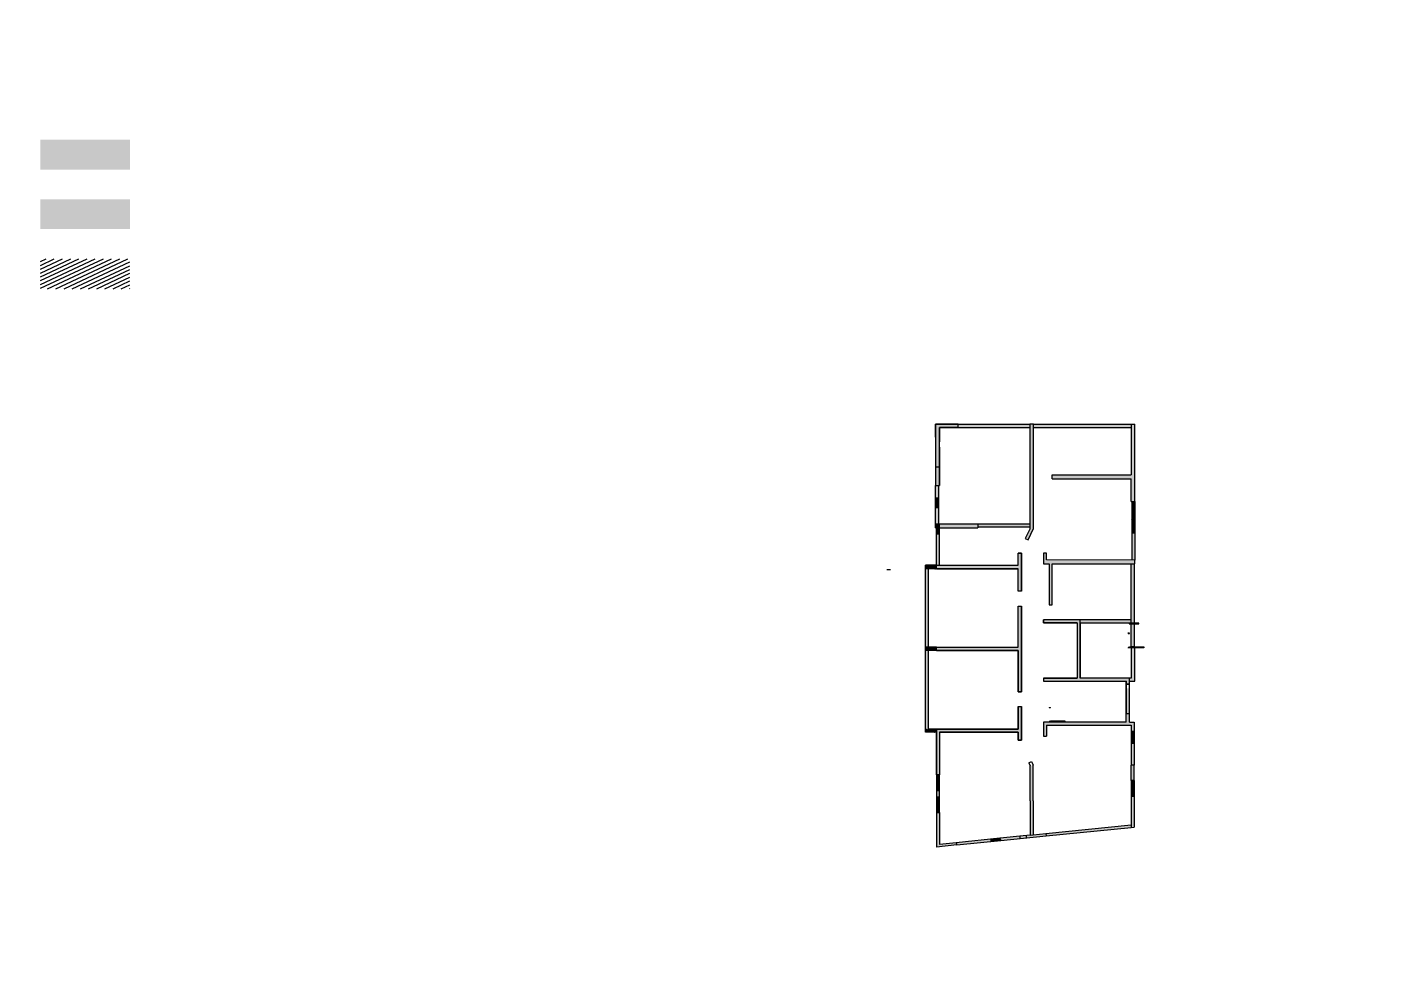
# Paper-space layout 'Piso_1' of a CAD drawing. Header units: millimetres. Extents: x 24 to 367, y 44 to 280.
# The model-space entities are those that its viewports show. They can reach past a viewport. Long polylines and large blocks are cut down to what shows.
import ezdxf
from ezdxf.enums import TextEntityAlignment as Align

# ---------------------------------------------------------------- set-up
doc = ezdxf.new("R2010")
doc.units = ezdxf.units.MM
for name, color, linetype in [('GRIS', 9, 'Continuous'), ('MUROS_EST', 5, 'Continuous'), ('PUERTAS', 1, 'Continuous'), ('VIGAS_1', 2, 'Continuous')]:
    doc.layers.add(name, color=color, linetype=linetype)
doc.layers.get('0').off()
doc.layers.get('GRIS').off()
doc.styles.add('ROMAND', font='romand', dxfattribs={"height": 31.5})
pattern_1 = [(0, (0, 0), (0, 6.985), [5.08, -1.905]), (90, (0, 0), (-6.985, 4e-16), [5.08, -1.905])]

# ---------------------------------------------------------------- blocks, each defined once
blk = doc.blocks.new('P_65')
at = {"color": 9}
blk.add_arc((-0.013, 0.059), 0.622, 93.9051, 179.909, dxfattribs=at)
at = {"layer": 'PUERTAS'}
blk.add_lwpolyline([(-0.015, 0.06), (-0.055, 0.06), (-0.055, 0.68), (-0.015, 0.68)], close=True, dxfattribs=at)
for points in [[(-0.65, 0), (-0.625, 0), (-0.625, 0.02), (-0.635, 0.02), (-0.635, 0.06), (-0.65, 0.06)], [(0, 0.06), (-0.015, 0.06), (-0.015, 0.02), (-0.025, 0.02), (-0.025, 0), (0, 0)]]:
    blk.add_lwpolyline(points, dxfattribs=at)
blk = doc.blocks.new('P_75')
at = {"color": 9}
blk.add_arc((-0.013, 0.059), 0.722, 93.336, 179.9333, dxfattribs=at)
at = {"layer": 'PUERTAS'}
blk.add_lwpolyline([(-0.015, 0.06), (-0.055, 0.06), (-0.055, 0.78), (-0.015, 0.78)], close=True, dxfattribs=at)
for points in [[(-0.75, 0), (-0.725, 0), (-0.725, 0.02), (-0.735, 0.02), (-0.735, 0.06), (-0.75, 0.06)], [(0, 0.06), (-0.015, 0.06), (-0.015, 0.02), (-0.025, 0.02), (-0.025, 0), (0, 0)]]:
    blk.add_lwpolyline(points, dxfattribs=at)
blk = doc.blocks.new('EJE-1')
at = {"color": 3, "linetype": 'Continuous'}
blk.add_circle((0, 0), 35, dxfattribs=at)
at = {"color": 5, "linetype": 'Continuous', "style": 'ROMAND'}
blk.add_attdef('0', text='', height=25, dxfattribs=at).set_placement((0.2, 0), align=Align.MIDDLE)

msp = doc.modelspace()

# ---------------------------------------------------------------- hatches: boundary and pattern name
at = {"layer": 'MUROS_EST', "transparency": 33554687}
h = msp.add_hatch(color=256, dxfattribs=at)
h.dxf.hatch_style = 1
h.paths.add_polyline_path([(-11.911, 60.363), (-13.411, 60.363), (-13.411, 59.863), (-11.911, 59.863)])
h = msp.add_hatch(dxfattribs=at)
h.set_pattern_fill('_USER', color=5, scale=0.058, angle=25, pattern_type=0)
h.set_pattern_definition([(25, (0, 0), (-0.02451186, 0.05256585), [])])
h.paths.add_polyline_path([(-11.911, 58.363), (-13.411, 58.363), (-13.411, 57.863), (-11.911, 57.863)])
h = msp.add_hatch(dxfattribs=at)
h.set_pattern_fill('ANGLE', color=256)
h.set_pattern_definition(pattern_1)
h.paths.add_polyline_path([(84.28, 36.733), (84.155, 36.733), (84.155, 35.667), (84.28, 35.667)])
h.paths.add_polyline_path([(84.155, 36.733), (84.03, 36.733), (84.03, 35.667), (84.155, 35.667)])
h.paths.add_polyline_path([(78.205, 37.547), (78.055, 37.547), (78.055, 36.833), (78.055, 36.733), (78.205, 36.733)])
h.paths.add_polyline_path([(79.487, 37.647), (78.205, 37.647), (78.205, 37.547), (79.487, 37.547)])
h.paths.add_polyline_path([(78.205, 37.647), (78.055, 37.647), (78.055, 37.547), (78.205, 37.547)])
h.paths.add_polyline_path([(83.405, 28.577), (78.205, 28.577), (78.205, 28.452), (83.305, 28.452), (83.305, 27.205), (83.316, 27.202), (83.305, 27.2), (83.305, 27.047), (83.405, 27.047)])
h.paths.add_polyline_path([(83.505, 28.577), (83.405, 28.577), (83.405, 27.047), (83.505, 27.047)])
h.paths.add_polyline_path([(83.505, 29.447), (83.405, 29.447), (83.405, 28.897), (83.505, 28.897)])
h.paths.add_polyline_path([(83.405, 29.447), (83.305, 29.447), (83.305, 28.897), (83.405, 28.897)])
h.paths.add_polyline_path([(83.505, 28.897), (83.405, 28.897), (83.405, 28.577), (83.505, 28.577)])
h.paths.add_polyline_path([(83.405, 28.897), (83.305, 28.897), (83.305, 28.702), (78.205, 28.702), (78.205, 28.577), (83.405, 28.577)])
h.paths.add_polyline_path([(83.505, 26.097), (83.405, 26.097), (83.405, 25.127), (83.505, 25.127)])
h.paths.add_polyline_path([(83.405, 26.097), (83.305, 26.097), (83.305, 25.952), (83.305, 25.127), (83.405, 25.127)])
h.paths.add_polyline_path([(83.405, 25.127), (83.305, 25.127), (83.305, 24.73), (83.316, 24.727), (83.305, 24.725), (83.305, 23.477), (78.205, 23.477), (78.205, 23.377), (83.405, 23.377)])
h.paths.add_polyline_path([(83.505, 25.127), (83.405, 25.127), (83.405, 23.377), (83.505, 23.377)])
h.paths.add_polyline_path([(83.405, 23.377), (78.205, 23.377), (78.205, 23.277), (83.305, 23.277), (83.305, 22.117), (83.405, 22.117)])
h = msp.add_hatch(dxfattribs=at)
h.set_pattern_fill('ANGLE', color=256)
h.set_pattern_definition(pattern_1)
h.paths.add_polyline_path([(84.155, 36.733), (84.03, 36.733), (84.03, 35.667), (84.155, 35.667)])
h.paths.add_polyline_path([(84.28, 36.733), (84.155, 36.733), (84.155, 35.667), (84.28, 35.667)])
h.paths.add_polyline_path([(78.205, 37.647), (78.055, 37.647), (78.055, 37.547), (78.205, 37.547)])
h.paths.add_polyline_path([(79.487, 37.647), (78.205, 37.647), (78.205, 37.547), (79.487, 37.547)])
h.paths.add_polyline_path([(78.205, 37.547), (78.055, 37.547), (78.055, 36.833), (78.055, 36.733), (78.205, 36.733)])
h.paths.add_polyline_path([(90.713, 34.307), (90.563, 34.307), (90.563, 32.737), (90.713, 32.737)])
h = msp.add_hatch(dxfattribs=at)
h.set_pattern_fill('ANGLE', color=5)
h.set_pattern_definition(pattern_1)
h.paths.add_polyline_path([(79.487, 37.647), (78.055, 37.647), (78.055, 33.747), (78.305, 33.747), (78.305, 37.447), (79.487, 37.447)])
h = msp.add_hatch(dxfattribs=at)
h.set_pattern_fill('ANGLE', color=5)
h.set_pattern_definition(pattern_1)
h.paths.add_polyline_path([(78.305, 37.447), (79.487, 37.447), (79.487, 37.647), (78.055, 37.647), (78.055, 33.747), (78.305, 33.747)])
h = msp.add_hatch(dxfattribs=at)
h.set_pattern_fill('ANGLE', color=5)
h.set_pattern_definition(pattern_1)
h.paths.add_polyline_path([(79.487, 37.647), (78.055, 37.647), (78.055, 33.747), (78.305, 33.747), (78.305, 37.447), (79.487, 37.447)])
h = msp.add_hatch(color=5, dxfattribs=at)
h.dxf.hatch_style = 1
h.paths.add_polyline_path([(79.487, 37.647), (78.055, 37.647), (78.055, 33.747), (78.305, 33.747), (78.305, 37.447), (79.487, 37.447)])
h = msp.add_hatch(color=5, dxfattribs=at)
h.dxf.hatch_style = 1
h.paths.add_polyline_path([(83.505, 19.707), (83.305, 19.707), (83.305, 18.277), (78.105, 18.277), (78.105, 18.077), (78.405, 18.077), (83.305, 18.077), (83.305, 17.577), (83.505, 17.577)])
h.paths.add_polyline_path([(83.505, 26.097), (83.305, 26.097), (83.305, 23.477), (78.105, 23.477), (78.105, 23.277), (83.305, 23.277), (83.305, 20.657), (83.505, 20.657)])
h.paths.add_polyline_path([(78.305, 18.077), (78.105, 18.077), (78.105, 15.377), (78.305, 15.377)])
h.paths.add_polyline_path([(78.305, 12.977), (78.105, 12.977), (78.105, 10.79), (79.404, 10.922), (79.366, 11.069), (78.305, 10.961)])
h.paths.add_polyline_path([(90.663, 14.016), (90.463, 14.016), (90.463, 12.195), (90.463, 12.043), (90.663, 12.064)])
h.paths.add_polyline_path([(90.363, 21.527), (89.944, 21.527, -0.071068), (89.874, 21.517), (89.874, 21.498), (90.104, 21.498), (90.104, 21.448), (89.644, 21.448), (89.644, 21.498), (89.874, 21.498), (89.874, 21.517, -0.071068), (89.804, 21.527), (87.24, 21.527), (87.24, 25.227), (84.905, 25.227), (84.905, 25.027), (87.04, 25.027), (87.04, 21.527), (84.905, 21.527), (84.905, 21.327), (90.163, 21.327), (90.163, 21.142), (90.363, 21.142), (90.363, 21.327)])
h.paths.add_polyline_path([(90.006, 21.425), (90.006, 21.4), (89.742, 21.4), (89.742, 21.425)], flags=16)
h.paths.add_polyline_path([(83.505, 29.447), (83.305, 29.447), (83.305, 28.702), (78.105, 28.702), (78.105, 28.452), (83.305, 28.452), (83.305, 27.205), (83.316, 27.202), (83.305, 27.2), (83.305, 27.047), (83.505, 27.047)])
h.paths.add_polyline_path([(90.713, 37.647), (90.463, 37.647), (90.463, 34.432), (85.463, 34.432), (85.463, 34.182), (90.463, 34.182), (90.463, 32.737), (90.713, 32.737)])
h = msp.add_hatch(dxfattribs=at)
h.set_pattern_fill('ANGLE', color=5)
h.set_pattern_definition(pattern_1)
h.paths.add_polyline_path([(90.713, 37.647), (90.463, 37.647), (90.463, 34.432), (85.463, 34.432), (85.463, 34.182), (90.463, 34.182), (90.463, 32.737), (90.713, 32.737)])
h = msp.add_hatch(color=5, dxfattribs=at)
h.dxf.hatch_style = 1
h.paths.add_polyline_path([(84.255, 15.753), (84.155, 15.965), (84.155, 14.989), (84.255, 14.989)])
h.paths.add_polyline_path([(84.255, 15.987), (84.245, 16.008), (84.155, 15.965), (84.255, 15.753)])
h.paths.add_polyline_path([(84.155, 15.965), (84.044, 15.965), (84.055, 15.942), (84.055, 14.989), (84.155, 14.989)])
h.paths.add_polyline_path([(78.305, 36.533), (78.305, 36.733), (78.205, 36.733), (78.205, 35.667), (78.305, 35.667), (78.305, 36.182)])
h.paths.add_polyline_path([(84.337, 14.994), (84.623, 14.994), (84.623, 15.196), (84.337, 15.196)], flags=9)
h = msp.add_hatch(dxfattribs=at)
h.set_pattern_fill('ANGLE', color=256)
h.set_pattern_definition(pattern_1)
h.paths.add_polyline_path([(145.72, 24.68), (145.52, 24.68), (145.52, 23.89), (145.72, 23.89)])
h.paths.add_polyline_path([(139.111, 22.681), (139.021, 22.639), (139.101, 22.468), (139.212, 22.468)])
h.paths.add_polyline_path([(139.212, 22.702), (139.202, 22.724), (139.111, 22.681), (139.212, 22.468)])
h.paths.add_polyline_path([(139.212, 22.702), (139.212, 22.468), (139.312, 22.256), (139.312, 22.49)])
h.paths.add_polyline_path([(90.713, 34.307), (90.563, 34.307), (90.563, 32.737), (90.713, 32.737)])
h = msp.add_hatch(color=2, dxfattribs=at)
h.dxf.hatch_style = 1
h.paths.add_polyline_path([(78.255, 33.747), (78.055, 33.747), (78.055, 32.979), (78.255, 32.979)])
h.paths.add_polyline_path([(78.255, 32.359), (78.055, 32.359), (78.055, 31.322), (78.255, 31.322)])
h = msp.add_hatch(color=5, dxfattribs=at)
h.dxf.hatch_style = 1
h.paths.add_polyline_path([(80.726, 31.322), (78.305, 31.322), (78.305, 31.072), (80.726, 31.072)])
h = msp.add_hatch(color=2, dxfattribs=at)
h.dxf.hatch_style = 1
h.paths.add_polyline_path([(84.03, 31.322), (80.726, 31.322), (80.726, 31.122), (84.03, 31.122)])
h = msp.add_hatch(dxfattribs=at)
h.set_pattern_fill('ANGLE', color=256)
h.set_pattern_definition(pattern_1)
h.paths.add_polyline_path([(83.505, 25.127), (83.405, 25.127), (83.405, 23.377), (83.505, 23.377)])
h.paths.add_polyline_path([(83.505, 26.097), (83.405, 26.097), (83.405, 25.127), (83.505, 25.127)])
h.paths.add_polyline_path([(83.405, 26.097), (83.305, 26.097), (83.305, 25.127), (83.405, 25.127)])
h.paths.add_polyline_path([(83.405, 23.377), (78.205, 23.377), (78.205, 23.277), (83.305, 23.277), (83.305, 22.117), (83.405, 22.117)])
h.paths.add_polyline_path([(83.405, 25.127), (83.305, 25.127), (83.305, 24.73), (83.316, 24.727), (83.305, 24.725), (83.305, 23.477), (78.305, 23.477), (78.205, 23.477), (78.205, 23.377), (83.405, 23.377)])
h.paths.add_polyline_path([(78.205, 23.377), (78.105, 23.377), (78.105, 23.277), (78.205, 23.277)])
h.paths.add_polyline_path([(78.205, 23.477), (78.105, 23.477), (78.105, 23.377), (78.205, 23.377)])
h.paths.add_polyline_path([(83.405, 28.577), (78.205, 28.577), (78.205, 28.452), (83.305, 28.452), (83.305, 27.205), (83.316, 27.202), (83.305, 27.2), (83.305, 27.047), (83.405, 27.047)])
h.paths.add_polyline_path([(83.405, 28.897), (83.305, 28.897), (83.305, 28.702), (78.205, 28.702), (78.205, 28.577), (83.405, 28.577)])
h.paths.add_polyline_path([(83.505, 28.897), (83.405, 28.897), (83.405, 28.577), (83.505, 28.577)])
h.paths.add_polyline_path([(83.405, 29.447), (83.305, 29.447), (83.305, 28.897), (83.405, 28.897)])
h.paths.add_polyline_path([(83.505, 29.447), (83.405, 29.447), (83.405, 28.897), (83.505, 28.897)])
h.paths.add_polyline_path([(83.505, 28.577), (83.405, 28.577), (83.405, 27.047), (83.505, 27.047)])
h.paths.add_polyline_path([(78.205, 28.702), (78.105, 28.702), (78.105, 28.577), (78.205, 28.577)])
h.paths.add_polyline_path([(78.205, 28.577), (78.105, 28.577), (78.105, 28.452), (78.205, 28.452)])
h = msp.add_hatch(dxfattribs=at)
h.set_pattern_fill('ANGLE', color=5)
h.set_pattern_definition(pattern_1)
h.paths.add_polyline_path([(83.505, 29.447), (83.305, 29.447), (83.305, 28.702), (78.105, 28.702), (78.105, 28.452), (83.305, 28.452), (83.305, 27.047), (83.505, 27.047)])
h = msp.add_hatch(color=5, dxfattribs=at)
h.dxf.hatch_style = 1
h.paths.add_polyline_path([(90.713, 29.016), (85.105, 29.022), (85.105, 29.45), (84.905, 29.447), (84.905, 28.772), (85.263, 28.772), (85.263, 26.18), (85.463, 26.18), (85.463, 28.772), (90.679, 28.772), (90.713, 28.772)])
h = msp.add_hatch(dxfattribs=at)
h.set_pattern_fill('ANGLE', color=5)
h.set_pattern_definition(pattern_1)
h.paths.add_polyline_path([(83.505, 26.097), (83.305, 26.097), (83.305, 23.477), (78.105, 23.477), (78.105, 23.277), (83.305, 23.277), (83.305, 20.657), (83.505, 20.657)])
h = msp.add_hatch(color=5, dxfattribs=at)
h.dxf.hatch_style = 1
h.paths.add_polyline_path([(90.479, 25.227), (87.24, 25.227), (87.24, 25.027), (90.479, 25.027)])
h.paths.add_polyline_path([(90.363, 21.527), (87.24, 21.527), (87.24, 25.227), (84.905, 25.227), (84.905, 25.027), (87.04, 25.027), (87.04, 21.527), (84.905, 21.527), (84.905, 21.327), (90.163, 21.327), (90.163, 21.142), (90.363, 21.142), (90.363, 21.327)])
h = msp.add_hatch(color=5, dxfattribs=at)
h.dxf.hatch_style = 1
h.paths.add_polyline_path([(78.305, 18.077), (83.305, 18.077), (83.305, 17.577), (83.405, 17.577), (83.405, 18.177), (78.205, 18.177), (78.205, 15.377), (78.305, 15.377)])
h.paths.add_polyline_path([(83.505, 18.177), (83.405, 18.177), (83.405, 17.577), (83.505, 17.577)])
h.paths.add_polyline_path([(84.255, 13.723), (84.255, 14.989), (84.155, 14.989), (84.155, 11.555), (84.255, 11.565)])
h.paths.add_polyline_path([(84.155, 14.989), (84.055, 14.989), (84.055, 13.723), (84.056, 11.545), (84.155, 11.555)])
h = msp.add_hatch(color=5, dxfattribs=at)
h.dxf.hatch_style = 1
h.paths.add_polyline_path([(90.563, 18.177), (90.463, 18.177), (90.463, 17.386), (90.563, 17.386)])
h.paths.add_polyline_path([(90.663, 18.177), (90.563, 18.177), (90.563, 17.386), (90.663, 17.386)])
h = msp.add_hatch(dxfattribs=at)
h.set_pattern_fill('ANGLE', color=2)
h.set_pattern_definition(pattern_1)
h.paths.add_polyline_path([(90.663, 15.986), (90.663, 17.386), (90.463, 17.386), (90.463, 15.986), (90.463, 15.016), (90.463, 14.016), (90.663, 14.016), (90.663, 15.016)])
h = msp.add_hatch(color=5, dxfattribs=at)
h.dxf.hatch_style = 1
h.paths.add_polyline_path([(79.196, 10.9), (78.205, 10.9), (78.215, 10.801)])
h.paths.add_polyline_path([(79.389, 11.021), (78.205, 10.9), (79.196, 10.9), (79.399, 10.921)])
h.paths.add_polyline_path([(84.155, 11.504), (83.405, 11.428), (83.405, 11.327), (84.155, 11.403)])
h.paths.add_polyline_path([(84.155, 11.555), (84.056, 11.545), (83.405, 11.479), (83.405, 11.428), (84.155, 11.504)])
h.paths.add_polyline_path([(85.005, 11.59), (85.005, 11.641), (84.255, 11.565), (84.155, 11.555), (84.155, 11.504)])
h.paths.add_polyline_path([(85.005, 11.49), (85.005, 11.59), (84.155, 11.504), (84.165, 11.404)])
h.paths.add_polyline_path([(90.563, 14.016), (90.463, 14.016), (90.463, 12.324), (90.463, 12.295), (90.463, 12.144), (90.563, 12.154)])
h.paths.add_polyline_path([(72.91, 7.658), (74.43, 7.707), (74.421, 8.01), (72.9, 7.962)], flags=9)
h.paths.add_polyline_path([(80.802, 8.257), (81.523, 8.253), (81.527, 9.339), (80.807, 9.342)], flags=9)
h.paths.add_polyline_path([(78.764, 10.399), (81.049, 10.642), (81.029, 10.828), (78.744, 10.584)], flags=9)
h.paths.add_polyline_path([(72.91, 10.385), (75.29, 10.46), (75.28, 10.764), (72.9, 10.689)], flags=9)
h = msp.add_hatch(dxfattribs=at)
h.set_pattern_fill('ANGLE', color=5)
h.set_pattern_definition(pattern_1)
h.paths.add_polyline_path([(90.663, 14.016), (90.463, 14.016), (90.463, 12.195), (90.463, 12.043), (90.663, 12.064)])
h = msp.add_hatch(dxfattribs=at)
h.set_pattern_fill('ANGLE', color=256)
h.set_pattern_definition(pattern_1)
h.paths.add_polyline_path([(78.305, 12.977), (78.105, 12.977), (78.105, 10.79), (79.404, 10.922), (79.366, 11.069), (78.305, 10.961)])
h = msp.add_hatch(color=2, dxfattribs=at)
h.dxf.hatch_style = 1
h.paths.add_polyline_path([(90.463, 12.043), (90.463, 12.195), (86.54, 11.797), (86.54, 11.645)])
h.paths.add_polyline_path([(86.54, 11.645), (86.54, 11.797), (85.045, 11.645), (85.084, 11.498)])
h = msp.add_hatch(color=2, dxfattribs=at)
h.dxf.hatch_style = 1
h.paths.add_polyline_path([(83.407, 11.328), (83.407, 11.479), (82.124, 11.349), (82.203, 11.205)])
at = {"layer": 'PUERTAS', "transparency": 33554687}
h = msp.add_hatch(dxfattribs=at)
h.set_pattern_fill('ANGLE', color=256)
h.set_pattern_definition([(0, (-3.106, -6.503), (0, 6.985), [5.08, -1.905]), (90, (-3.106, -6.503), (-6.985, 4e-16), [5.08, -1.905])])
h.paths.add_polyline_path([(75.199, 29.679), (75.199, 30.03), (75.199, 30.33), (75.199, 30.944), (76.381, 30.944), (76.381, 31.144), (74.949, 31.144), (74.949, 30.33), (74.949, 29.679), (74.949, 27.244), (75.199, 27.244)])
edge = h.paths.add_edge_path()
edge.add_line((137.414, 26.18), (137.414, 28.772))
edge.add_line((137.414, 26.18), (137.214, 26.18))
edge.add_line((137.214, 26.18), (137.214, 28.772))
edge.add_line((137.414, 26.247), (137.414, 28.14))
edge.add_line((136.856, 28.772), (137.214, 28.772))
edge.add_line((137.056, 29.022), (137.056, 30.046))
edge.add_line((137.414, 28.772), (142.664, 28.772))
edge.add_line((137.056, 29.022), (142.414, 29.022))
edge.add_line((136.856, 28.772), (136.856, 30.046))
edge.add_line((136.856, 30.046), (137.056, 30.046))
edge.add_line((142.664, 28.772), (142.664, 30.087))
edge.add_line((142.414, 29.022), (142.414, 30.087))
h = msp.add_hatch(dxfattribs=at)
h.set_pattern_fill('ANSI31', color=2, scale=0.012)
h.paths.add_polyline_path([(78.105, 28.702), (77.605, 28.702), (77.605, 28.452), (78.105, 28.452)])
h.paths.add_polyline_path([(77.605, 28.702), (77.405, 28.702), (77.405, 28.452), (77.605, 28.452)])
h.paths.add_polyline_path([(78.105, 23.477), (77.605, 23.477), (77.605, 23.277), (78.105, 23.277)])
h.paths.add_polyline_path([(77.605, 23.477), (77.405, 23.477), (77.405, 23.277), (77.605, 23.277)])
h.paths.add_polyline_path([(78.105, 18.277), (77.605, 18.277), (77.605, 18.077), (78.105, 18.077)])
h.paths.add_polyline_path([(77.605, 18.277), (77.405, 18.277), (77.405, 18.077), (77.605, 18.077)])
h = msp.add_hatch(color=2, dxfattribs=at)
h.dxf.hatch_style = 1
h.paths.add_polyline_path([(77.605, 28.452), (77.405, 28.452), (77.405, 23.477), (77.605, 23.477)])
h = msp.add_hatch(color=2, dxfattribs=at)
h.dxf.hatch_style = 1
h.paths.add_polyline_path([(77.605, 19.274), (77.405, 19.274), (77.405, 18.277), (77.605, 18.277)])
h.paths.add_polyline_path([(77.605, 23.277), (77.405, 23.277), (77.405, 19.274), (77.605, 19.274)])
at = {"layer": 'VIGAS_1', "transparency": 33554687}
h = msp.add_hatch(color=2, dxfattribs=at)
h.dxf.hatch_style = 1
h.paths.add_polyline_path([(-11.911, 59.363), (-13.411, 59.363), (-13.411, 58.863), (-11.911, 58.863)])
h = msp.add_hatch(dxfattribs=at)
h.set_pattern_fill('ANGLE', color=5)
h.set_pattern_definition(pattern_1)
h.paths.add_polyline_path([(83.505, 25.127), (83.405, 25.127), (83.405, 23.377), (83.505, 23.377)])
h.paths.add_polyline_path([(83.505, 26.097), (83.405, 26.097), (83.405, 25.127), (83.505, 25.127)])
h.paths.add_polyline_path([(83.405, 26.097), (83.305, 26.097), (83.305, 25.952), (83.305, 25.127), (83.405, 25.127)])
h.paths.add_polyline_path([(83.405, 25.127), (83.305, 25.127), (83.305, 24.73), (83.316, 24.727), (83.305, 24.725), (83.305, 23.477), (78.305, 23.477), (78.205, 23.477), (78.205, 23.377), (83.405, 23.377)])
h.paths.add_polyline_path([(83.405, 23.377), (78.205, 23.377), (78.205, 23.277), (83.305, 23.277), (83.305, 22.117), (83.405, 22.117)])
h.paths.add_polyline_path([(78.205, 23.477), (78.105, 23.477), (78.105, 23.377), (78.205, 23.377)])
h.paths.add_polyline_path([(78.205, 23.377), (78.105, 23.377), (78.105, 23.277), (78.205, 23.277)])
h.paths.add_polyline_path([(83.405, 28.577), (78.205, 28.577), (78.205, 28.452), (83.305, 28.452), (83.305, 27.205), (83.316, 27.202), (83.305, 27.2), (83.305, 27.047), (83.405, 27.047)])
h.paths.add_polyline_path([(83.405, 28.897), (83.305, 28.897), (83.305, 28.702), (78.205, 28.702), (78.205, 28.577), (83.405, 28.577)])
h.paths.add_polyline_path([(83.405, 29.447), (83.305, 29.447), (83.305, 28.897), (83.405, 28.897)])
h.paths.add_polyline_path([(83.505, 29.447), (83.405, 29.447), (83.405, 28.897), (83.505, 28.897)])
h.paths.add_polyline_path([(83.505, 28.897), (83.405, 28.897), (83.405, 28.577), (83.505, 28.577)])
h.paths.add_polyline_path([(83.505, 28.577), (83.405, 28.577), (83.405, 27.047), (83.505, 27.047)])
h.paths.add_polyline_path([(78.205, 28.702), (78.105, 28.702), (78.105, 28.577), (78.205, 28.577)])
h.paths.add_polyline_path([(78.205, 28.577), (78.105, 28.577), (78.105, 28.452), (78.205, 28.452)])
h.paths.add_polyline_path([(78.205, 37.647), (78.055, 37.647), (78.055, 37.547), (78.205, 37.547)])
h.paths.add_polyline_path([(79.487, 37.647), (78.205, 37.647), (78.205, 37.547), (79.487, 37.547)])
h.paths.add_polyline_path([(78.205, 37.547), (78.055, 37.547), (78.055, 36.833), (78.055, 36.733), (78.205, 36.733)])
h.paths.add_polyline_path([(84.28, 36.733), (84.155, 36.733), (84.155, 35.667), (84.28, 35.667)])
h.paths.add_polyline_path([(84.155, 36.733), (84.03, 36.733), (84.03, 35.667), (84.155, 35.667)])
h.paths.add_polyline_path([(90.713, 34.307), (90.563, 34.307), (90.563, 32.737), (90.713, 32.737)])
h = msp.add_hatch(color=256, dxfattribs=at)
h.dxf.hatch_style = 1
h.paths.add_polyline_path([(90.463, 37.647), (86.54, 37.647), (86.54, 37.447), (90.463, 37.447)])
h.paths.add_polyline_path([(86.54, 37.647), (84.28, 37.647), (84.28, 37.447), (86.54, 37.447)])
h.paths.add_polyline_path([(84.03, 37.647), (81.537, 37.647), (81.537, 37.447), (84.03, 37.447)])
h.paths.add_polyline_path([(81.537, 37.647), (79.487, 37.647), (79.487, 37.447), (81.537, 37.447)])
h = msp.add_hatch(color=5, dxfattribs=at)
h.dxf.hatch_style = 1
h.paths.add_polyline_path([(90.663, 18.727), (90.363, 18.727), (90.363, 19.274), (90.163, 19.274), (90.163, 18.727), (84.905, 18.727), (84.905, 17.827), (85.105, 17.827), (85.105, 18.527), (90.463, 18.527), (90.463, 17.386), (90.663, 17.386)])
h.paths.add_polyline_path([(84.28, 37.647), (84.03, 37.647), (84.03, 30.973), (83.743, 30.388), (83.923, 30.3), (84.28, 31.028)])
h = msp.add_hatch(dxfattribs=at)
h.set_pattern_fill('ANSI31', color=256, scale=0.016)
h.paths.add_polyline_path([(78.255, 32.979), (78.055, 32.979), (78.055, 32.359), (78.255, 32.359)])
h.paths.add_polyline_path([(78.305, 31.072), (78.105, 31.072), (78.105, 30.689), (78.305, 30.689)])
h.paths.add_polyline_path([(78.305, 31.322), (78.053, 31.322), (78.053, 31.072), (78.305, 31.072)])
h = msp.add_hatch(color=256, dxfattribs=at)
h.dxf.hatch_style = 1
h.paths.add_polyline_path([(90.713, 32.737), (90.513, 32.737), (90.513, 32.359), (90.713, 32.359)])
h = msp.add_hatch(color=256, dxfattribs=at)
h.dxf.hatch_style = 1
h.paths.add_polyline_path([(90.713, 32.359), (90.513, 32.359), (90.513, 31.737), (90.713, 31.737)])
h = msp.add_hatch(dxfattribs=at)
h.set_pattern_fill('ANSI31', color=256, scale=0.016)
h.paths.add_polyline_path([(90.713, 31.737), (90.513, 31.737), (90.513, 31.328), (90.713, 31.328)])
h.paths.add_polyline_path([(90.713, 31.328), (90.513, 31.328), (90.513, 31.087), (90.713, 31.087)])
h = msp.add_hatch(color=256, dxfattribs=at)
h.dxf.hatch_style = 1
h.paths.add_polyline_path([(90.713, 31.087), (90.513, 31.087), (90.513, 30.689), (90.713, 30.689)])
h = msp.add_hatch(color=256, dxfattribs=at)
h.dxf.hatch_style = 1
h.paths.add_polyline_path([(78.305, 30.689), (78.105, 30.689), (78.105, 28.702), (78.305, 28.702)])
h = msp.add_hatch(color=256, dxfattribs=at)
h.dxf.hatch_style = 1
h.paths.add_polyline_path([(90.713, 30.689), (90.513, 30.689), (90.513, 29.017), (90.713, 29.016)])
h = msp.add_hatch(color=256, dxfattribs=at)
h.dxf.hatch_style = 1
h.paths.add_polyline_path([(90.679, 28.772), (90.479, 28.772), (90.479, 23.507), (90.679, 23.5)])
h = msp.add_hatch(dxfattribs=at)
h.set_pattern_fill('ANGLE', color=5)
h.set_pattern_definition(pattern_1)
h.paths.add_polyline_path([(90.463, 18.527), (90.463, 17.386), (90.663, 17.386), (90.663, 18.727), (90.363, 18.727), (90.363, 19.274), (90.163, 19.274), (90.163, 18.727), (84.905, 18.727), (84.905, 17.827), (85.105, 17.827), (85.105, 18.527)])
h.paths.add_polyline_path([(90.163, 21.327), (90.163, 21.142), (90.363, 21.142), (90.363, 21.527), (87.24, 21.527), (87.24, 25.027), (90.479, 25.027), (90.479, 25.227), (84.905, 25.227), (84.905, 25.027), (87.04, 25.027), (87.04, 21.527), (84.905, 21.527), (84.905, 21.327)])
h = msp.add_hatch(color=5, dxfattribs=at)
h.dxf.hatch_style = 1
h.paths.add_polyline_path([(90.479, 21.527), (90.363, 21.527), (90.363, 21.327), (90.713, 21.327), (90.713, 23.499), (90.479, 23.507)])
h = msp.add_hatch(dxfattribs=at)
h.set_pattern_fill('ANGLE', color=256)
h.set_pattern_definition(pattern_1)
h.paths.add_polyline_path([(90.163, 19.274), (90.363, 19.274), (90.363, 21.142), (90.163, 21.142)])
h = msp.add_hatch(dxfattribs=at)
h.set_pattern_fill('ANGLE', color=256)
h.set_pattern_definition(pattern_1)
h.paths.add_polyline_path([(90.163, 19.274), (90.363, 19.274), (90.363, 21.142), (90.163, 21.142)])
h = msp.add_hatch(color=256, dxfattribs=at)
h.dxf.hatch_style = 1
h.paths.add_polyline_path([(90.363, 20.867), (90.163, 20.867), (90.163, 19.274), (90.363, 19.274)])
h = msp.add_hatch(dxfattribs=at)
h.set_pattern_fill('ANGLE', color=5)
h.set_pattern_definition(pattern_1)
h.paths.add_polyline_path([(83.505, 19.707), (83.305, 19.707), (83.305, 18.277), (78.105, 18.277), (78.105, 15.377), (78.305, 15.377), (78.305, 18.077), (83.305, 18.077), (83.305, 17.577), (83.505, 17.577)])
h = msp.add_hatch(color=256, dxfattribs=at)
h.dxf.hatch_style = 1
h.paths.add_polyline_path([(90.663, 17.386), (90.463, 17.386), (90.463, 15.986), (90.663, 15.986)])
h = msp.add_hatch(color=5, dxfattribs=at)
h.dxf.hatch_style = 1
h.paths.add_polyline_path([(78.305, 14.377), (78.205, 14.377), (78.205, 13.977), (78.305, 13.977)])
h.paths.add_polyline_path([(78.205, 14.377), (78.105, 14.377), (78.105, 13.977), (78.205, 13.977)])
h.paths.add_polyline_path([(90.663, 15.986), (90.563, 15.986), (90.563, 15.016), (90.663, 15.016)])
h.paths.add_polyline_path([(90.563, 15.986), (90.463, 15.986), (90.463, 15.016), (90.563, 15.016)])
h.paths.add_polyline_path([(130.256, 14.377), (130.056, 14.377), (130.056, 13.977), (130.256, 13.977)])
h.paths.add_polyline_path([(142.614, 15.986), (142.414, 15.986), (142.414, 15.016), (142.614, 15.016)])
h = msp.add_hatch(color=256, dxfattribs=at)
h.dxf.hatch_style = 1
h.paths.add_polyline_path([(78.305, 15.377), (78.105, 15.377), (78.105, 14.377), (78.305, 14.377)])
h = msp.add_hatch(color=256, dxfattribs=at)
h.dxf.hatch_style = 1
h.paths.add_polyline_path([(90.663, 15.016), (90.463, 15.016), (90.463, 14.016), (90.663, 14.016)])
h = msp.add_hatch(color=256, dxfattribs=at)
h.dxf.hatch_style = 1
h.paths.add_polyline_path([(78.305, 13.977), (78.105, 13.977), (78.105, 12.977), (78.305, 12.977)])
h = msp.add_hatch(dxfattribs=at)
h.set_pattern_fill('ANGLE', color=256)
h.set_pattern_definition(pattern_1)
h.paths.add_polyline_path([(90.463, 12.043), (90.463, 12.195), (86.54, 11.797), (86.54, 11.645)])
h.paths.add_polyline_path([(86.54, 11.797), (85.045, 11.645), (85.084, 11.498), (86.54, 11.645)])
h = msp.add_hatch(dxfattribs=at)
h.set_pattern_fill('ANGLE', color=5)
h.set_pattern_definition(pattern_1)
h.paths.add_polyline_path([(85.045, 11.645), (84.255, 11.565), (84.056, 11.545), (82.124, 11.349), (82.203, 11.205), (85.084, 11.498)])
h = msp.add_hatch(dxfattribs=at)
h.set_pattern_fill('ANGLE', color=5)
h.set_pattern_definition(pattern_1)
h.paths.add_polyline_path([(85.084, 11.498), (85.045, 11.645), (84.255, 11.565), (84.056, 11.545), (82.124, 11.349), (82.203, 11.205)])
h = msp.add_hatch(dxfattribs=at)
h.set_pattern_fill('ANGLE', color=5)
h.set_pattern_definition(pattern_1)
h.paths.add_polyline_path([(85.084, 11.498), (85.045, 11.645), (84.255, 11.565), (84.056, 11.545), (82.124, 11.349), (82.203, 11.205)])
h = msp.add_hatch(color=5, dxfattribs=at)
h.dxf.hatch_style = 1
h.paths.add_polyline_path([(85.084, 11.498), (85.045, 11.645), (84.255, 11.565), (84.056, 11.545), (83.407, 11.479), (83.407, 11.328)])
h = msp.add_hatch(dxfattribs=at)
h.set_pattern_fill('ANGLE', color=256)
h.set_pattern_definition(pattern_1)
h.paths.add_polyline_path([(81.537, 11.138), (81.537, 11.289), (79.366, 11.069), (79.404, 10.922)])
h.paths.add_polyline_path([(82.124, 11.349), (81.537, 11.289), (81.537, 11.138), (82.203, 11.205)])
h = msp.add_hatch(color=256, dxfattribs=at)
h.dxf.hatch_style = 1
h.paths.add_polyline_path([(82.124, 11.349), (81.537, 11.289), (81.537, 11.138), (82.203, 11.205)])
h = msp.add_hatch(color=256, dxfattribs=at)
h.dxf.hatch_style = 1
h.paths.add_polyline_path([(81.537, 11.138), (81.537, 11.289), (79.366, 11.069), (79.404, 10.922)])

# ---------------------------------------------------------------- linework, layer by layer
at = {"layer": 'MUROS_EST'}
for p, q in [((78.055, 37.647), (79.487, 37.647)), ((78.055, 36.833), (78.055, 37.647)), ((79.487, 37.447), (79.487, 37.647)), ((90.463, 37.647), (90.463, 34.432)), ((90.463, 37.647), (90.713, 37.647)), ((90.713, 32.737), (90.713, 37.647)), ((79.487, 37.447), (78.305, 37.447)), ((78.305, 37.447), (78.305, 36.833)), ((78.055, 36.833), (78.055, 36.182)), ((78.305, 36.833), (78.305, 36.533)), ((78.305, 36.182), (78.305, 36.533)), ((78.055, 36.182), (78.055, 33.747)), ((78.305, 36.182), (78.305, 33.747)), ((85.463, 34.432), (90.463, 34.432)), ((85.463, 34.182), (85.463, 34.432)), ((85.463, 34.182), (90.463, 34.182)), ((90.463, 32.737), (90.463, 34.182)), ((78.055, 33.747), (78.305, 33.747)), ((90.463, 32.737), (90.713, 32.737)), ((78.053, 31.072), (78.053, 31.322)), ((78.055, 31.322), (80.726, 31.322)), ((80.726, 31.322), (80.726, 31.072)), ((78.055, 31.072), (80.726, 31.072)), ((83.505, 29.447), (83.305, 29.447)), ((83.305, 28.702), (83.305, 29.447)), ((83.505, 27.047), (83.505, 29.447)), ((78.105, 28.702), (77.405, 28.702)), ((78.105, 28.702), (83.305, 28.702)), ((78.105, 28.452), (78.105, 28.702)), ((78.105, 28.452), (77.405, 28.452)), ((78.105, 28.452), (83.305, 28.452)), ((83.305, 27.047), (83.305, 28.452)), ((83.305, 26.097), (83.505, 26.097)), ((83.505, 20.657), (83.505, 26.097)), ((83.305, 23.477), (83.305, 25.977)), ((90.479, 25.227), (84.905, 25.227)), ((84.905, 25.027), (84.905, 25.227)), ((90.479, 25.027), (90.479, 25.227)), ((87.04, 25.027), (84.905, 25.027)), ((87.04, 25.027), (87.04, 21.527)), ((87.24, 25.027), (87.24, 21.527)), ((87.24, 25.027), (90.479, 25.027)), ((78.105, 23.477), (77.405, 23.477)), ((78.105, 23.477), (83.305, 23.477)), ((78.105, 23.277), (78.105, 23.477)), ((78.105, 23.277), (77.405, 23.277)), ((78.105, 23.277), (83.305, 23.277)), ((83.305, 23.277), (83.305, 20.657)), ((84.905, 21.527), (87.04, 21.527)), ((84.905, 21.527), (84.905, 21.327)), ((84.905, 21.327), (90.168, 21.327)), ((90.363, 21.527), (87.24, 21.527)), ((90.163, 18.727), (90.163, 21.327)), ((90.363, 18.727), (90.363, 21.527)), ((83.305, 20.657), (83.505, 20.657)), ((83.305, 19.707), (83.305, 18.277)), ((83.505, 17.577), (83.505, 19.707)), ((84.905, 18.727), (84.905, 17.827)), ((90.163, 18.727), (84.905, 18.727)), ((90.363, 18.727), (90.663, 18.727)), ((90.663, 18.727), (90.663, 17.386)), ((85.105, 18.527), (90.463, 18.527)), ((85.105, 18.527), (85.105, 17.827)), ((90.463, 18.527), (90.463, 17.386)), ((78.105, 18.277), (77.605, 18.277)), ((83.305, 18.277), (78.105, 18.277)), ((78.105, 18.277), (78.105, 15.377)), ((78.105, 18.077), (77.605, 18.077)), ((78.105, 18.077), (78.105, 15.377)), ((78.305, 18.077), (83.305, 18.077)), ((78.305, 18.077), (78.305, 15.377)), ((83.305, 18.077), (83.305, 17.577)), ((84.905, 17.827), (85.105, 17.827)), ((83.305, 17.577), (83.505, 17.577)), ((90.463, 17.386), (90.663, 17.386)), ((83.964, 16.135), (84.145, 16.221)), ((83.964, 16.135), (84.055, 15.942)), ((84.145, 16.221), (84.255, 15.987)), ((84.055, 13.723), (84.055, 15.942)), ((84.255, 13.723), (84.255, 15.987)), ((78.105, 15.377), (78.305, 15.377)), ((84.055, 13.723), (84.056, 11.545)), ((84.255, 13.723), (84.255, 11.565)), ((84.056, 11.545), (84.255, 11.565)), ((84.255, 11.565), (85.045, 11.645)), ((82.203, 11.205), (85.084, 11.498)), ((84.056, 11.545), (83.407, 11.479)), ((83.407, 11.479), (83.407, 11.328))]:
    msp.add_line(p, q, dxfattribs=at)
for points in [[(78.055, 33.747), (78.305, 33.747), (78.305, 37.447), (79.487, 37.447), (79.487, 37.647), (78.055, 37.647), (78.055, 33.747)], [(79.487, 37.447), (79.487, 37.647), (78.055, 37.647), (78.055, 33.747), (78.305, 33.747), (78.305, 37.447), (79.487, 37.447), (79.487, 37.647)], [(84.03, 37.647), (84.03, 30.973), (83.743, 30.388), (83.923, 30.3), (84.28, 31.028), (84.28, 37.647), (84.03, 37.647)], [(83.505, 27.047), (83.305, 27.047), (83.305, 28.452), (78.105, 28.452), (78.105, 28.702), (83.305, 28.702), (83.305, 29.447), (83.505, 29.447), (83.505, 27.047)], [(83.305, 26.097), (83.505, 26.097), (83.505, 20.657), (83.305, 20.657), (83.305, 23.277), (78.105, 23.277), (78.105, 23.477), (83.305, 23.477), (83.305, 26.097)], [(90.713, 23.499), (90.479, 23.507), (90.479, 21.527), (87.24, 21.527), (87.24, 25.227), (84.905, 25.227), (84.905, 25.027), (87.04, 25.027), (87.04, 21.527), (84.905, 21.527), (84.905, 21.327), (90.163, 21.327), (90.163, 21.142), (90.363, 21.142), (90.363, 21.327), (90.713, 21.327), (90.713, 23.499)], [(83.305, 19.707), (83.505, 19.707), (83.505, 17.577), (83.305, 17.577), (83.305, 18.077), (78.305, 18.077), (78.305, 15.377), (78.105, 15.377), (78.105, 18.277), (83.305, 18.277), (83.305, 19.707)], [(83.305, 19.707), (83.505, 19.707)], [(90.463, 14.016), (90.463, 12.195)], [(90.463, 14.016), (90.663, 14.016)], [(90.663, 14.016), (90.663, 12.064)], [(78.105, 12.977), (78.105, 10.79)], [(78.305, 12.977), (78.305, 10.961)], [(90.463, 12.195), (90.463, 12.043), (90.663, 12.064)], [(84.056, 11.545), (83.407, 11.479), (83.407, 11.328)], [(79.404, 10.922), (78.105, 10.79)], [(79.366, 11.069), (78.305, 10.961)], [(79.366, 11.069), (79.404, 10.922)]]:
    msp.add_lwpolyline(points, dxfattribs=at)
at = {"layer": 'MUROS_EST', "color": 5}
msp.add_lwpolyline([(90.713, 29.016), (85.105, 29.022), (85.105, 29.45), (84.905, 29.447), (84.905, 28.772), (85.263, 28.772), (85.263, 26.18), (85.463, 26.18), (85.463, 28.772), (90.679, 28.772), (90.713, 28.772), (90.713, 29.016)], dxfattribs=at)
at = {"layer": 'VIGAS_1'}
for p, q in [((79.487, 37.647), (84.03, 37.647)), ((84.28, 37.647), (90.463, 37.647)), ((79.487, 37.447), (84.03, 37.447)), ((84.28, 37.447), (90.463, 37.447)), ((78.055, 31.322), (78.055, 33.747)), ((78.255, 31.322), (78.255, 33.747)), ((90.513, 32.737), (90.513, 29.016)), ((90.713, 32.737), (90.713, 29.016)), ((80.726, 31.322), (84.03, 31.322)), ((78.105, 28.702), (78.105, 31.072)), ((78.305, 28.702), (78.305, 31.072)), ((80.726, 31.122), (84.03, 31.122)), ((77.405, 18.077), (77.405, 28.702)), ((77.405, 28.702), (77.605, 28.702)), ((77.605, 18.077), (77.605, 28.702)), ((77.605, 18.077), (77.605, 28.702)), ((90.479, 23.507), (90.479, 28.772)), ((90.679, 23.507), (90.679, 28.772)), ((77.605, 18.077), (77.405, 18.077)), ((90.463, 15.016), (90.463, 15.986)), ((90.663, 15.016), (90.663, 15.986)), ((90.463, 12.043), (90.663, 12.064)), ((85.045, 11.645), (85.084, 11.498)), ((83.407, 11.479), (81.537, 11.289)), ((82.124, 11.349), (82.203, 11.205))]:
    msp.add_line(p, q, dxfattribs=at)
at = {"layer": 'VIGAS_1', "color": 2}
for p, q in [((78.055, 32.979), (78.255, 32.979)), ((78.055, 32.359), (78.255, 32.359)), ((90.713, 31.737), (90.513, 31.737)), ((78.305, 31.072), (78.305, 31.322)), ((90.713, 31.087), (90.513, 31.087)), ((78.105, 30.689), (78.305, 30.689)), ((90.663, 15.986), (90.463, 15.986)), ((90.463, 15.016), (90.463, 14.016)), ((90.663, 15.016), (90.463, 15.016)), ((90.663, 15.016), (90.663, 14.016)), ((78.105, 14.377), (78.305, 14.377)), ((78.105, 13.977), (78.305, 13.977))]:
    msp.add_line(p, q, dxfattribs=at)
at = {"layer": 'VIGAS_1'}
for points in [[(90.163, 19.274), (90.363, 19.274), (90.363, 21.142), (90.163, 21.142), (90.163, 19.274)], [(90.463, 17.386), (90.463, 15.986)], [(90.663, 17.386), (90.663, 15.986)], [(78.305, 15.377), (78.105, 15.377), (78.105, 12.977), (78.305, 12.977), (78.305, 15.377)], [(85.045, 11.645), (90.463, 12.195)], [(85.084, 11.498), (90.463, 12.043)], [(82.124, 11.349), (79.366, 11.069)], [(79.404, 10.922), (82.203, 11.205)]]:
    msp.add_lwpolyline(points, dxfattribs=at)

# ---------------------------------------------------------------- block references
for p, xscale, yscale, zscale in [((72.715, 61.568), 0.0150000000003274, 0.0150000000003274, 0.0150000000003274), ((78.202, 61.568), 0.0150000000003274, 0.0150000000003274, 0.0150000000003274), ((84.155, 61.568), 0.0150000000003274, 0.0150000000003274, 0.0150000000003274), ((90.563, 61.568), 0.0150000000003274, 0.0150000000003274, 0.0150000000003274), ((95.565, 61.568), 0.0150000000003274, 0.0150000000003274, 0.0150000000003274), ((98.915, 61.568), 0.0150000000003274, 0.0150000000003274, 0.0150000000003274), ((69.691, 58.391), 0.0097500000002242, 0.0097500000002242, 0.0097500000002242), ((101.468, 58.391), 0.0097500000002242, 0.0097500000002242, 0.0097500000002242), ((69.696, 53.45), 0.0097500000002242, 0.0097500000002242, 0.0097500000002242), ((101.473, 53.45), 0.0097500000002242, 0.0097500000002242, 0.0097500000002242), ((69.688, 47.796), 0.0097500000002242, 0.0097500000002242, 0.0097500000002242), ((101.465, 47.796), 0.0097500000002242, 0.0097500000002242, 0.0097500000002242), ((69.688, 42.478), 0.0097500000002242, 0.0097500000002242, 0.0097500000002242), ((101.489, 42.478), 0.0097500000002242, 0.0097500000002242, 0.0097500000002242), ((101.488, 38.551), 0.0100000000002183, 0.0100000000002183, 0.0100000000002183), ((69.679, 37.547), 0.0100000000002183, 0.0100000000002183, 0.0100000000002183), ((101.488, 37.547), 0.0100000000002183, 0.0100000000002183, 0.0100000000002183), ((69.679, 36.733), 0.0100000000002183, 0.0100000000002183, 0.0100000000002183), ((101.488, 36.427), 0.0100000000002183, 0.0100000000002183, 0.0100000000002183), ((69.679, 35.667), 0.0100000000002183, 0.0100000000002183, 0.0100000000002183), ((101.488, 35.667), 0.0100000000002183, 0.0100000000002183, 0.0100000000002183), ((69.679, 34.307), 0.0100000000002183, 0.0100000000002183, 0.0100000000002183), ((101.488, 34.307), 0.0100000000002183, 0.0100000000002183, 0.0100000000002183), ((75.836, 31.175), 0.0100000000002183, 0.0100000000002183, 0.0100000000002183), ((69.681, 29.077), 0.0100000000002183, 0.0100000000002183, 0.0100000000002183), ((101.488, 29.097), 0.0100000000002183, 0.0100000000002183, 0.0100000000002183), ((69.679, 28.377), 0.0100000000002183, 0.0100000000002183, 0.0100000000002183), ((101.488, 28.397), 0.0100000000002183, 0.0100000000002183, 0.0100000000002183), ((101.608, 27.305), 0.0150000000003274, 0.0150000000003274, 0.0150000000003274), ((69.679, 25.127), 0.0100000000002183, 0.0100000000002183, 0.0100000000002183), ((101.488, 25.127), 0.0100000000002183, 0.0100000000002183, 0.0100000000002183), ((69.679, 23.377), 0.0100000000002183, 0.0100000000002183, 0.0100000000002183), ((101.488, 23.377), 0.0100000000002183, 0.0100000000002183, 0.0100000000002183), ((69.679, 22.117), 0.0100000000002183, 0.0100000000002183, 0.0100000000002183), ((101.488, 22.117), 0.0100000000002183, 0.0100000000002183, 0.0100000000002183), ((101.488, 21.427), 0.0100000000002183, 0.0100000000002183, 0.0100000000002183), ((69.679, 21.406), 0.0100000000002183, 0.0100000000002183, 0.0100000000002183), ((69.679, 18.752), 0.0100000000002183, 0.0100000000002183, 0.0100000000002183), ((101.488, 18.752), 0.0100000000002183, 0.0100000000002183, 0.0100000000002183), ((69.679, 18.052), 0.0100000000002183, 0.0100000000002183, 0.0100000000002183), ((101.488, 18.052), 0.0100000000002183, 0.0100000000002183, 0.0100000000002183), ((101.356, 13.245), 0.0100000000002183, 0.0100000000002183, 0.0100000000002183), ((69.679, 9.992), 0.0100000000002183, 0.0100000000002183, 0.0100000000002183), ((72.75, 5.211), 0.0120000000002563, 0.0120000000002563, 0.0120000000002563), ((78.22, 5.197), 0.0100000000002183, 0.0100000000002183, 0.0100000000002183), ((83.405, 5.197), 0.0100000000002183, 0.0100000000002183, 0.0100000000002183), ((84.155, 5.197), 0.0100000000002183, 0.0100000000002183, 0.0100000000002183), ((84.834, 5.197), 0.0100000000002183, 0.0100000000002183, 0.0100000000002183), ((85.534, 5.197), 0.0100000000002183, 0.0100000000002183, 0.0100000000002183), ((87.14, 5.197), 0.0100000000002183, 0.0100000000002183, 0.0100000000002183), ((90.263, 5.197), 0.0100000000002183, 0.0100000000002183, 0.0100000000002183), ((92.183, 5.197), 0.0100000000002183, 0.0100000000002183, 0.0100000000002183), ((95.574, 5.208), 0.0120000000002563, 0.0120000000002563, 0.0120000000002563), ((98.922, 5.228), 0.0120000000002563, 0.0120000000002563, 0.0120000000002563)]:
    msp.add_blockref('EJE-1', p, dxfattribs=dict(xscale=xscale, yscale=yscale, zscale=zscale))
at = {"layer": 'GRIS', "xscale": -1, "rotation": 270.0041197283315}
msp.add_blockref('P_65', (90.283, 25.027), dxfattribs=at)
at = {"layer": 'GRIS', "extrusion": (0, 0, -1), "xscale": -1.266666666666665, "yscale": 1.266666666666665, "zscale": -1.266666666666665, "rotation": 90}
for p in [(-90.283, 23.427), (-85.263, 18.727)]:
    msp.add_blockref('P_75', p, dxfattribs=at)

psp = doc.layouts.new('Piso_1')

# ---------------------------------------------------------------- viewports
at = {"layer": '0'}
psp.add_viewport(center=(285.18, 162.23), size=(163.89, 235.735), view_center_point=(85.713, 33.404), view_height=58.9337, dxfattribs=at)
psp.add_viewport(center=(50.39, 233.48), size=(53.1, 45.6936), view_center_point=(-11.882, 59.175), view_height=3.01765, status=3, dxfattribs=at)

doc.saveas('drawing.dxf')
